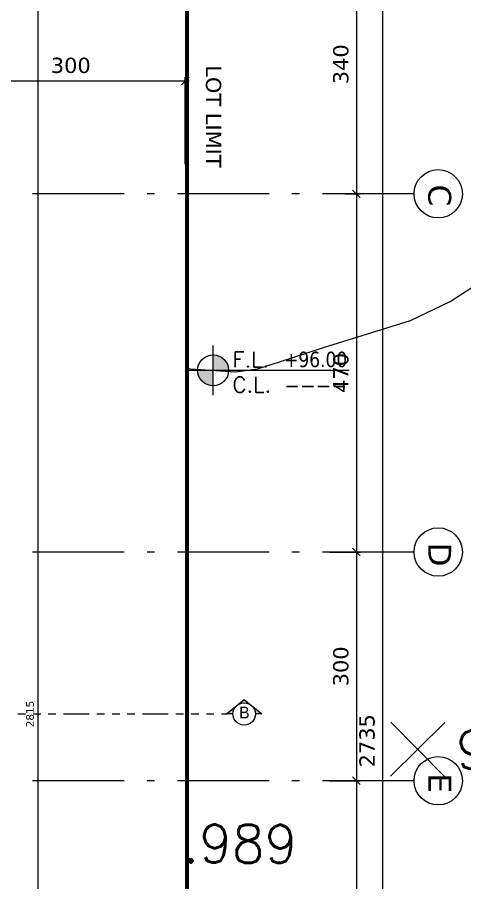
# Model space of a CAD drawing. Header units: inches. Extents: x -48 to 777, y -156 to 510.
# Drawn here: x 112.93 to 118.79, y 139.52 to 150.87 of the extents above; entities that cross this region are included whole.
import ezdxf
from ezdxf.enums import TextEntityAlignment as Align

# ---------------------------------------------------------------- set-up
doc = ezdxf.new("R2010")
doc.units = ezdxf.units.IN
doc.header["$MEASUREMENT"] = 0
doc.set_wipeout_variables(frame=1)
for name, pattern in [('ACAD_ISO06W100', [36, 24, -3, 0, -3, 0, -3, 0, -3]), ('ACAD_ISO10W100', [18, 12, -3, 0, -3]), ('NUHA', [1.45, 0.75, -0.25, 0.2, -0.25])]:
    doc.linetypes.add(name, pattern=pattern)
doc.layers.get('Defpoints').update_dxf_attribs({"lineweight": 5})
for name, color, linetype, lineweight in [('A-ANNOTATION', 34, 'Continuous', 5), ('A-AXIS', 253, 'ACAD_ISO10W100', 5), ('A-AXIS ST', 251, 'ACAD_ISO10W100', 5), ('A-DIM', 9, 'Continuous', 5), ('A-LEVELS', 139, 'Continuous', 20), ('A-LIMIT LOT', 235, 'ACAD_ISO10W100', 20), ('A-SIGNS1', 20, 'Continuous', 15), ('A-SIGNS2', 30, 'Continuous', 15), ('A-TEXT', 50, 'Continuous', 15)]:
    doc.layers.add(name, color=color, linetype=linetype, lineweight=lineweight)
doc.layers.add('pts pc', color=7, linetype='Continuous')
doc.styles.add('2mm', font='simplex.shx', dxfattribs={"height": 0.5})
doc.styles.add('ROMAND', font='verdana.ttf')
doc.styles.add('ROMANS', font='romans__.ttf', dxfattribs={"height": 0.14})
doc.styles.add('Stretch', font='GOTHIC.TTF', dxfattribs={"width": 0.75, "height": 0.2})
doc.dimstyles.new('M-1.100', dxfattribs={"dimtxt": 0.2, "dimasz": 0.1, "dimexe": 0.05, "dimexo": 0.05, "dimgap": 0.1, "dimtad": 1, "dimlfac": 100, "dimrnd": 0.5, "dimzin": 9, "dimdsep": 46, "dimtxsty": 'ROMAND', "dimblk": 'OBLIQUE', "dimcen": 1, "dimdle": 0.05, "dimclrd": 256, "dimclre": 256, "dimclrt": 2, "dimadec": 0, "dimazin": 0, "dimtfac": 0.666667, "dimtmove": 2, "dimatfit": 3, "dimfxl": 0.04, "dimtolj": 1, "dimtzin": 5, "dimlwd": -1, "dimlwe": -1, "dimarcsym": 0})
doc.dimstyles.new('M-1.50', dxfattribs={"dimtxt": 0.1, "dimasz": 0.05, "dimexe": 0.025, "dimexo": 0.025, "dimgap": 0.05, "dimtad": 1, "dimlfac": 100, "dimrnd": 0.5, "dimzin": 9, "dimdsep": 46, "dimtxsty": 'ROMAND', "dimblk": 'OBLIQUE', "dimcen": 1, "dimdle": 0.025, "dimclrd": 256, "dimclre": 256, "dimclrt": 2, "dimadec": 0, "dimazin": 0, "dimtfac": 0.666667, "dimtmove": 2, "dimatfit": 3, "dimfxl": 0.04, "dimtolj": 1, "dimtzin": 5, "dimlwd": -1, "dimlwe": -1, "dimarcsym": 0})

# ---------------------------------------------------------------- blocks, each defined once
blk = doc.blocks.new('ZDGFHGCGFF')
h = blk.add_hatch(color=256)
h.paths.add_polyline_path([(94.0863, 59.8041), (94.1509, 59.726, 0.223535), (94.0863, 59.7564)])
h.paths.add_polyline_path([(94.1509, 59.726), (94.1951, 59.6725), (94.1509, 59.6191, 0.17452), (94.1701, 59.6725, 0.17452)])
h.paths.add_polyline_path([(94.0863, 59.5887, 0.223535), (94.1509, 59.6191), (94.0863, 59.541)])
for p, q in [((94.0863, 59.7564), (94.0863, 59.8041)), ((94.0863, 59.8041), (94.1951, 59.6725)), ((94.1951, 59.6725), (94.0863, 59.541)), ((94.0863, 59.541), (94.0863, 59.5887))]:
    blk.add_line(p, q)
blk.add_circle((94.0863, 59.6725), 0.0839)
blk = doc.blocks.new('ZDGFHGCJHGHFG')
at = {"layer": 'A-SIGNS1', "rotation": 90}
blk.add_blockref('ZDGFHGCGFF', (154.0776, -34.4137), dxfattribs=at)
at = {"layer": 'A-SIGNS2', "linetype": 'ACAD_ISO06W100', "ltscale": 0.01, "style": 'Stretch', "flags": 12}
blk.add_attdef('A', text='', height=0.0883, dxfattribs=at).set_placement((94.4069, 59.6837), align=Align.MIDDLE)
blk = doc.blocks.new('_Oblique')
at = {"color": 0, "linetype": 'ByBlock', "lineweight": -2}
blk.add_line((-0.5, -0.5), (0.5, 0.5), dxfattribs=at)
blk = doc.blocks.new('*D550')
at = {"layer": 'A-DIM', "transparency": 16777216}
for p, q in [((656.818, 327.169), (656.914, 327.169)), ((656.864, 327.219), (656.864, 323.719)), ((656.715, 323.769), (656.914, 323.769))]:
    blk.add_line(p, q, dxfattribs=at)
at = {"layer": 'Defpoints', "color": 0, "transparency": 16777216}
for p in [(656.768, 327.169), (656.665, 323.769), (656.864, 323.769)]:
    blk.add_point(p, dxfattribs=at)
at = {"layer": 'A-DIM', "transparency": 16777216, "xscale": 0.1, "yscale": 0.1, "zscale": 0.1}
for p, rotation in [((656.864, 327.169), 90), ((656.864, 323.769), 270)]:
    blk.add_blockref('_Oblique', p, dxfattribs=dict(at, rotation=rotation))
at = {"layer": 'A-DIM', "color": 2, "transparency": 16777216, "insert": (656.66, 325.469), "char_height": 0.2, "attachment_point": 5, "rotation": 90, "style": 'ROMAND'}
blk.add_mtext('\\A1;340', dxfattribs=at)
blk = doc.blocks.new('*D551')
at = {"layer": 'A-DIM', "transparency": 16777216}
for p, q in [((656.715, 323.769), (656.914, 323.769)), ((656.864, 323.819), (656.864, 319.019)), ((656.51, 319.069), (656.914, 319.069))]:
    blk.add_line(p, q, dxfattribs=at)
at = {"layer": 'Defpoints', "color": 0, "transparency": 16777216}
for p in [(656.665, 323.769), (656.46, 319.069), (656.864, 319.069)]:
    blk.add_point(p, dxfattribs=at)
at = {"layer": 'A-DIM', "transparency": 16777216, "xscale": 0.1, "yscale": 0.1, "zscale": 0.1}
for p, rotation in [((656.864, 323.769), 90), ((656.864, 319.069), 270)]:
    blk.add_blockref('_Oblique', p, dxfattribs=dict(at, rotation=rotation))
at = {"layer": 'A-DIM', "color": 2, "transparency": 16777216, "insert": (656.66, 321.419), "char_height": 0.2, "attachment_point": 5, "rotation": 90, "style": 'ROMAND'}
blk.add_mtext('\\A1;470', dxfattribs=at)
blk = doc.blocks.new('*D552')
at = {"layer": 'A-DIM', "transparency": 16777216}
for p, q in [((656.864, 319.119), (656.864, 316.018)), ((656.51, 319.069), (656.914, 319.069)), ((656.51, 316.068), (656.914, 316.068))]:
    blk.add_line(p, q, dxfattribs=at)
at = {"layer": 'Defpoints', "color": 0, "transparency": 16777216}
for p in [(656.46, 319.069), (656.46, 316.068), (656.864, 316.068)]:
    blk.add_point(p, dxfattribs=at)
at = {"layer": 'A-DIM', "transparency": 16777216, "xscale": 0.1, "yscale": 0.1, "zscale": 0.1}
for p, rotation in [((656.864, 319.069), 90), ((656.864, 316.068), 270)]:
    blk.add_blockref('_Oblique', p, dxfattribs=dict(at, rotation=rotation))
at = {"layer": 'A-DIM', "color": 2, "transparency": 16777216, "insert": (656.66, 317.569), "char_height": 0.2, "attachment_point": 5, "rotation": 90, "style": 'ROMAND'}
blk.add_mtext('\\A1;300', dxfattribs=at)
blk = doc.blocks.new('*D553')
at = {"layer": 'A-DIM', "transparency": 16777216}
for p, q in [((656.51, 316.068), (656.914, 316.068)), ((656.864, 316.118), (656.864, 310.618)), ((656.51, 310.668), (656.914, 310.668))]:
    blk.add_line(p, q, dxfattribs=at)
at = {"layer": 'Defpoints', "color": 0, "transparency": 16777216}
for p in [(656.46, 316.068), (656.46, 310.668), (656.864, 310.668)]:
    blk.add_point(p, dxfattribs=at)
at = {"layer": 'A-DIM', "transparency": 16777216, "xscale": 0.1, "yscale": 0.1, "zscale": 0.1}
for p, rotation in [((656.864, 316.068), 90), ((656.864, 310.668), 270)]:
    blk.add_blockref('_Oblique', p, dxfattribs=dict(at, rotation=rotation))
at = {"layer": 'A-DIM', "color": 2, "transparency": 16777216, "insert": (656.66, 313.368), "char_height": 0.2, "attachment_point": 5, "rotation": 90, "style": 'ROMAND'}
blk.add_mtext('\\A1;540', dxfattribs=at)
blk = doc.blocks.new('*D556')
at = {"layer": 'A-DIM', "transparency": 16777216}
for p, q in [((657.209, 302.868), (657.209, 330.319)), ((656.665, 330.269), (657.259, 330.269)), ((655.957, 302.918), (657.259, 302.918))]:
    blk.add_line(p, q, dxfattribs=at)
at = {"layer": 'Defpoints', "color": 0, "transparency": 16777216}
for p in [(656.615, 330.269), (657.209, 330.269), (655.907, 302.918)]:
    blk.add_point(p, dxfattribs=at)
at = {"layer": 'A-DIM', "transparency": 16777216, "xscale": 0.1, "yscale": 0.1, "zscale": 0.1}
for p, rotation in [((657.209, 330.269), 90), ((657.209, 302.918), 270)]:
    blk.add_blockref('_Oblique', p, dxfattribs=dict(at, rotation=rotation))
at = {"layer": 'A-DIM', "color": 2, "transparency": 16777216, "insert": (657.004, 316.593), "char_height": 0.2, "attachment_point": 5, "rotation": 90, "style": 'ROMAND'}
blk.add_mtext('\\A1;2735', dxfattribs=at)
blk = doc.blocks.new('*D452')
at = {"layer": 'A-DIM', "transparency": 16777216}
for p, q in [((112.152, 155.808), (113.22, 155.808)), ((113.195, 155.833), (113.195, 127.632)), ((110.152, 127.657), (113.22, 127.657))]:
    blk.add_line(p, q, dxfattribs=at)
at = {"layer": 'Defpoints', "color": 0, "transparency": 16777216}
for p in [(112.127, 155.808), (110.127, 127.657), (113.195, 127.657)]:
    blk.add_point(p, dxfattribs=at)
at = {"layer": 'A-DIM', "transparency": 16777216, "xscale": 0.05, "yscale": 0.05, "zscale": 0.05}
for p, rotation in [((113.195, 155.808), 90), ((113.195, 127.657), 270)]:
    blk.add_blockref('_Oblique', p, dxfattribs=dict(at, rotation=rotation))
at = {"layer": 'A-DIM', "color": 2, "transparency": 16777216, "insert": (113.093, 141.733), "char_height": 0.1, "attachment_point": 5, "rotation": 90, "style": 'ROMAND'}
blk.add_mtext('\\A1;2815', dxfattribs=at)
blk = doc.blocks.new('*D974')
at = {"layer": 'A-DIM', "transparency": 16777216}
for p, q in [((-315972.32, -27908.161), (-315972.32, -27907.02)), ((-315969.32, -27908.161), (-315969.32, -27907.02)), ((-315969.27, -27907.07), (-315972.37, -27907.07))]:
    blk.add_line(p, q, dxfattribs=at)
at = {"layer": 'Defpoints', "color": 0, "transparency": 16777216}
for p in [(-315972.32, -27907.07), (-315972.32, -27908.211), (-315969.32, -27908.211)]:
    blk.add_point(p, dxfattribs=at)
at = {"layer": 'A-DIM', "transparency": 16777216, "xscale": 0.1, "yscale": 0.1, "zscale": 0.1}
for p, rotation in [((-315972.32, -27907.07), 179.9999999997916), ((-315969.32, -27907.07), 359.9999999997916)]:
    blk.add_blockref('_Oblique', p, dxfattribs=dict(at, rotation=rotation))
at = {"layer": 'A-DIM', "color": 2, "transparency": 16777216, "insert": (-315970.82, -27906.866), "char_height": 0.2, "attachment_point": 5, "style": 'ROMAND'}
blk.add_mtext('\\A1;300', dxfattribs=at)
blk = doc.blocks.new('GXFHGCGFCD')
at = {"layer": 'A-SIGNS1', "linetype": 'NUHA'}
h = blk.add_hatch(color=256, dxfattribs=at)
h.paths.add_polyline_path([(90.3819, 61.3301), (90.3819, 61.1701), (90.5419, 61.1701, 0.414214)])
h.paths.add_polyline_path([(90.3819, 61.1701), (90.2219, 61.1701, 0.414214), (90.3819, 61.0101)])
at = {"layer": 'A-SIGNS1'}
for p, q in [((90.3819, 60.9141), (90.3819, 61.4261)), ((90.1259, 61.1701), (91.7898, 61.1701))]:
    blk.add_line(p, q, dxfattribs=at)
blk.add_circle((90.3819, 61.1701), 0.16, dxfattribs=at)
blk = doc.blocks.new('DGXFHXFGDFD')
at = {"layer": 'A-SIGNS1'}
blk.add_blockref('GXFHGCGFCD', (0, 0), dxfattribs=at)
at = {"layer": 'A-SIGNS2', "linetype": 'NUHA', "style": 'ROMANS'}
for s, p in [('F.L.', (90.5835, 61.2031)), ('C.L.', (90.5835, 60.9413))]:
    blk.add_text(s, height=0.16, dxfattribs=at).set_placement(p)
at = {"layer": 'A-SIGNS2', "style": 'ROMANS', "width": 0.910135, "flags": 4}
for tag, p, p2 in [('NIV.FINI', (91.1159, 61.2031), (91.7898, 61.2031)), ('NIV.BETON', (91.1159, 60.9413), (91.7898, 60.9413))]:
    blk.add_attdef(tag, text='', height=0.16, dxfattribs=at).set_placement(p, p2, align=Align.FIT)
blk = doc.blocks.new('AXIS')
at = {"layer": 'A-ANNOTATION', "linetype": 'Continuous'}
for centre in [(657.93576, 323.76934), (657.93576, 319.06933), (657.93576, 316.06777)]:
    blk.add_circle(centre, 0.31723, dxfattribs=at)
at = {"layer": 'A-AXIS ST', "ltscale": 0.1}
for p, q in [((657.61853, 323.76934), (627.81853, 323.76934)), ((657.61853, 319.06933), (627.81853, 319.06933)), ((657.61853, 316.06777), (627.81853, 316.06777))]:
    blk.add_line(p, q, dxfattribs=at)
at = {"layer": 'A-ANNOTATION', "char_height": 0.3, "width": 5.0170833, "attachment_point": 1, "rotation": 270, "style": 'ROMAND'}
for s, insert in [('\\pi2.3841;C', (658.10571, 326.27666)), ('\\pi2.3818;D', (658.10571, 321.57665)), ('\\pi2.4097;E', (658.10571, 318.57509))]:
    blk.add_mtext(s, dxfattribs=dict(at, insert=insert))
at = {"layer": 'A-DIM'}
for base, p1, p2, picture, middle in [((657.20851, 330.26919), (655.90711, 302.91777), (656.61547, 330.26919), '*D556', (657.00434, 316.59348)), ((656.86441, 323.76934), (656.76815, 327.16933), (656.6654, 323.76934), '*D550', (656.66024, 325.46933)), ((656.86441, 319.06933), (656.6654, 323.76934), (656.45965, 319.06933), '*D551', (656.66031, 321.41933)), ((656.86441, 316.06777), (656.45965, 319.06933), (656.45965, 316.06777), '*D552', (656.66024, 317.56855)), ((656.86441, 310.66777), (656.45965, 316.06777), (656.45965, 310.66777), '*D553', (656.66031, 313.36777))]:
    dim = blk.add_linear_dim(base=base, p1=p1, p2=p2, angle=90, dimstyle='M-1.100', dxfattribs=at)
    dim.commit()
    dim.dimension.update_dxf_attribs({"geometry": picture, "text_midpoint": middle})
blk = doc.blocks.new('LOT 688  TOPOGRAPHIC PLAN')
at = {"layer": 'A-LEVELS', "linetype": 'Continuous'}
blk.add_lwpolyline([(-315971.62067, -27910.70773), (-315971.03901, -27910.59488), (-315970.44815, -27910.59939), (-315969.84858, -27910.71402), (-315969.24898, -27910.84433), (-315968.65878, -27910.8877), (-315968.37015, -27910.84475), (-315968.08543, -27910.75565), (-315967.50844, -27910.56673), (-315966.36561, -27910.21319), (-315965.846, -27909.96082), (-315965.35312, -27909.6427)], dxfattribs=at)
at = {"layer": 'A-LEVELS', "color": 209, "linetype": 'Continuous'}
blk.add_lwpolyline([(-315977.18257, -27917.85413), (-315976.99399, -27917.54637), (-315976.7839, -27917.27916), (-315976.55457, -27917.05109), (-315976.30825, -27916.86078), (-315976.0472, -27916.70681), (-315975.48998, -27916.50232), (-315974.90097, -27916.42644), (-315974.29678, -27916.46462), (-315973.68554, -27916.58356), (-315973.07251, -27916.74337), (-315972.46289, -27916.9042), (-315971.86191, -27917.02617), (-315971.27481, -27917.0694), (-315970.70379, -27916.99519), (-315970.53841, -27917.00731), (-315970.54748, -27917.04972), (-315970.61805, -27917.10984), (-315970.88805, -27917.37097), (-315971.06119, -27917.64262)], dxfattribs=at)
at = {"layer": 'A-LIMIT LOT', "linetype": 'Continuous', "const_width": 0.1}
blk.add_lwpolyline([(-315996.80172, -27893.57917), (-315985.1164, -27950.2257), (-315970.22923, -27937.16678), (-315964.6636, -27941.43051), (-315964.08799, -27936.87852), (-315969.32038, -27930.53073), (-315969.32038, -27896.23659), (-315996.80172, -27893.57917)], dxfattribs=at)
at = {"layer": 'pts pc', "linetype": 'Continuous'}
for points in [[(-315965.91597, -27915.48743), (-315966.62675, -27916.19063)], [(-315965.91976, -27916.19442), (-315966.62296, -27915.48364)], [(-315970.35261, -27916.71466), (-315971.06339, -27917.41786)], [(-315970.3564, -27917.42165), (-315971.0596, -27916.71087)]]:
    blk.add_lwpolyline(points, dxfattribs=at)
at = {"layer": 'pts pc', "color": 1, "char_height": 0.5, "width": 3.0714286, "attachment_point": 1, "rotation": 359.692852, "style": '2mm'}
for s, insert in [('\\Fsimplex.shx;\\W1.0000000000;\\T1.0000000000;\\o\\l95.265', (-315965.77002, -27915.59171)), ('\\Fsimplex.shx;\\W1.0000000000;\\T1.0000000000;\\o\\l94.989', (-315970.20666, -27916.81895))]:
    blk.add_mtext(s, dxfattribs=dict(at, insert=insert))
at = {"linetype": 'Continuous'}
blk.add_wipeout([(-315996.80172, -27893.57917), (-315969.32038, -27896.23659), (-315969.32038, -27930.53073), (-315964.08799, -27936.87852), (-315964.6636, -27941.43051), (-315970.22923, -27937.16678), (-315985.1164, -27950.2257)], dxfattribs=at).dxf.layer = 'A-LIMIT LOT'
at = {"layer": 'A-SIGNS1'}
ref = blk.add_blockref('DGXFHXFGDFD', (-316083.48578, -27988.38078), dxfattribs=dict(at, xscale=1.267200000000003, yscale=1.267200000000003, zscale=1.267200000000003))
ref.add_attrib('NIV.FINI', '+96.00', dxfattribs={"layer": 'A-SIGNS2', "height": 0.202752, "style": 'ROMAND', "width": 0.797031}).set_placement((-315968.02376, -27910.82416), (-315967.19579, -27910.82416), align=Align.FIT)
ref.add_attrib('NIV.BETON', '----', dxfattribs={"layer": 'A-SIGNS2', "height": 0.202752, "style": 'ROMAND', "width": 1.634557}).set_placement((-315968.02376, -27911.15593), (-315967.19579, -27911.15593), align=Align.FIT)
at = {"layer": 'A-TEXT', "insert": (-315968.84803, -27906.86312, 93), "char_height": 0.2, "width": 7.1807633, "attachment_point": 1, "rotation": 270, "style": 'ROMAND'}
blk.add_mtext('LOT LIMIT', dxfattribs=at)
at = {"layer": 'A-DIM'}
dim = blk.add_aligned_dim(p1=(-315969.32038, -27908.21129), p2=(-315972.32038, -27908.21129), distance=-1.14156, dimstyle='M-1.100', dxfattribs=at)
dim.commit()
dim.dimension.update_dxf_attribs({"geometry": '*D974', "text_midpoint": (-315970.82038, -27906.86557)})

msp = doc.modelspace()

# ---------------------------------------------------------------- block references
at = {"layer": 'pts pc'}
msp.add_blockref('LOT 688  TOPOGRAPHIC PLAN', (316084.44716, 28057.10823), dxfattribs=at)

# ---------------------------------------------------------------- next in the draw order: linework, layer by layer
at = {"layer": 'A-AXIS', "linetype": 'ACAD_ISO06W100', "ltscale": 0.014}
msp.add_line((91.77664, 141.73298), (115.66993, 141.73298), dxfattribs=at)

# ---------------------------------------------------------------- next in the draw order: block references
at = {"layer": 'A-DIM'}
msp.add_blockref('AXIS', (-539.49175, -175.21088), dxfattribs=at)
at = {"layer": 'A-SIGNS1'}
ref = msp.add_blockref('ZDGFHGCJHGHFG', (-49.30871, 37.30606), dxfattribs=dict(at, xscale=1.75, yscale=1.75, zscale=1.75))
ref.add_attrib('A', 'B', dxfattribs={"layer": 'A-SIGNS2', "linetype": 'ACAD_ISO06W100', "ltscale": 0.01, "height": 0.15457, "style": 'Stretch'}).set_placement((115.90333, 141.7525), align=Align.MIDDLE)

# ---------------------------------------------------------------- next in the draw order: dimensions: what is measured, and where the dimension line sits
at = {"layer": 'A-DIM'}
dim = msp.add_linear_dim(base=(113.19537, 127.65688), p1=(112.12678, 155.80845), p2=(110.12678, 127.65688), angle=90, dimstyle='M-1.50', dxfattribs=at)
dim.commit()
dim.dimension.update_dxf_attribs({"geometry": '*D452', "text_midpoint": (113.09309, 141.73267)})

doc.saveas('drawing.dxf')
